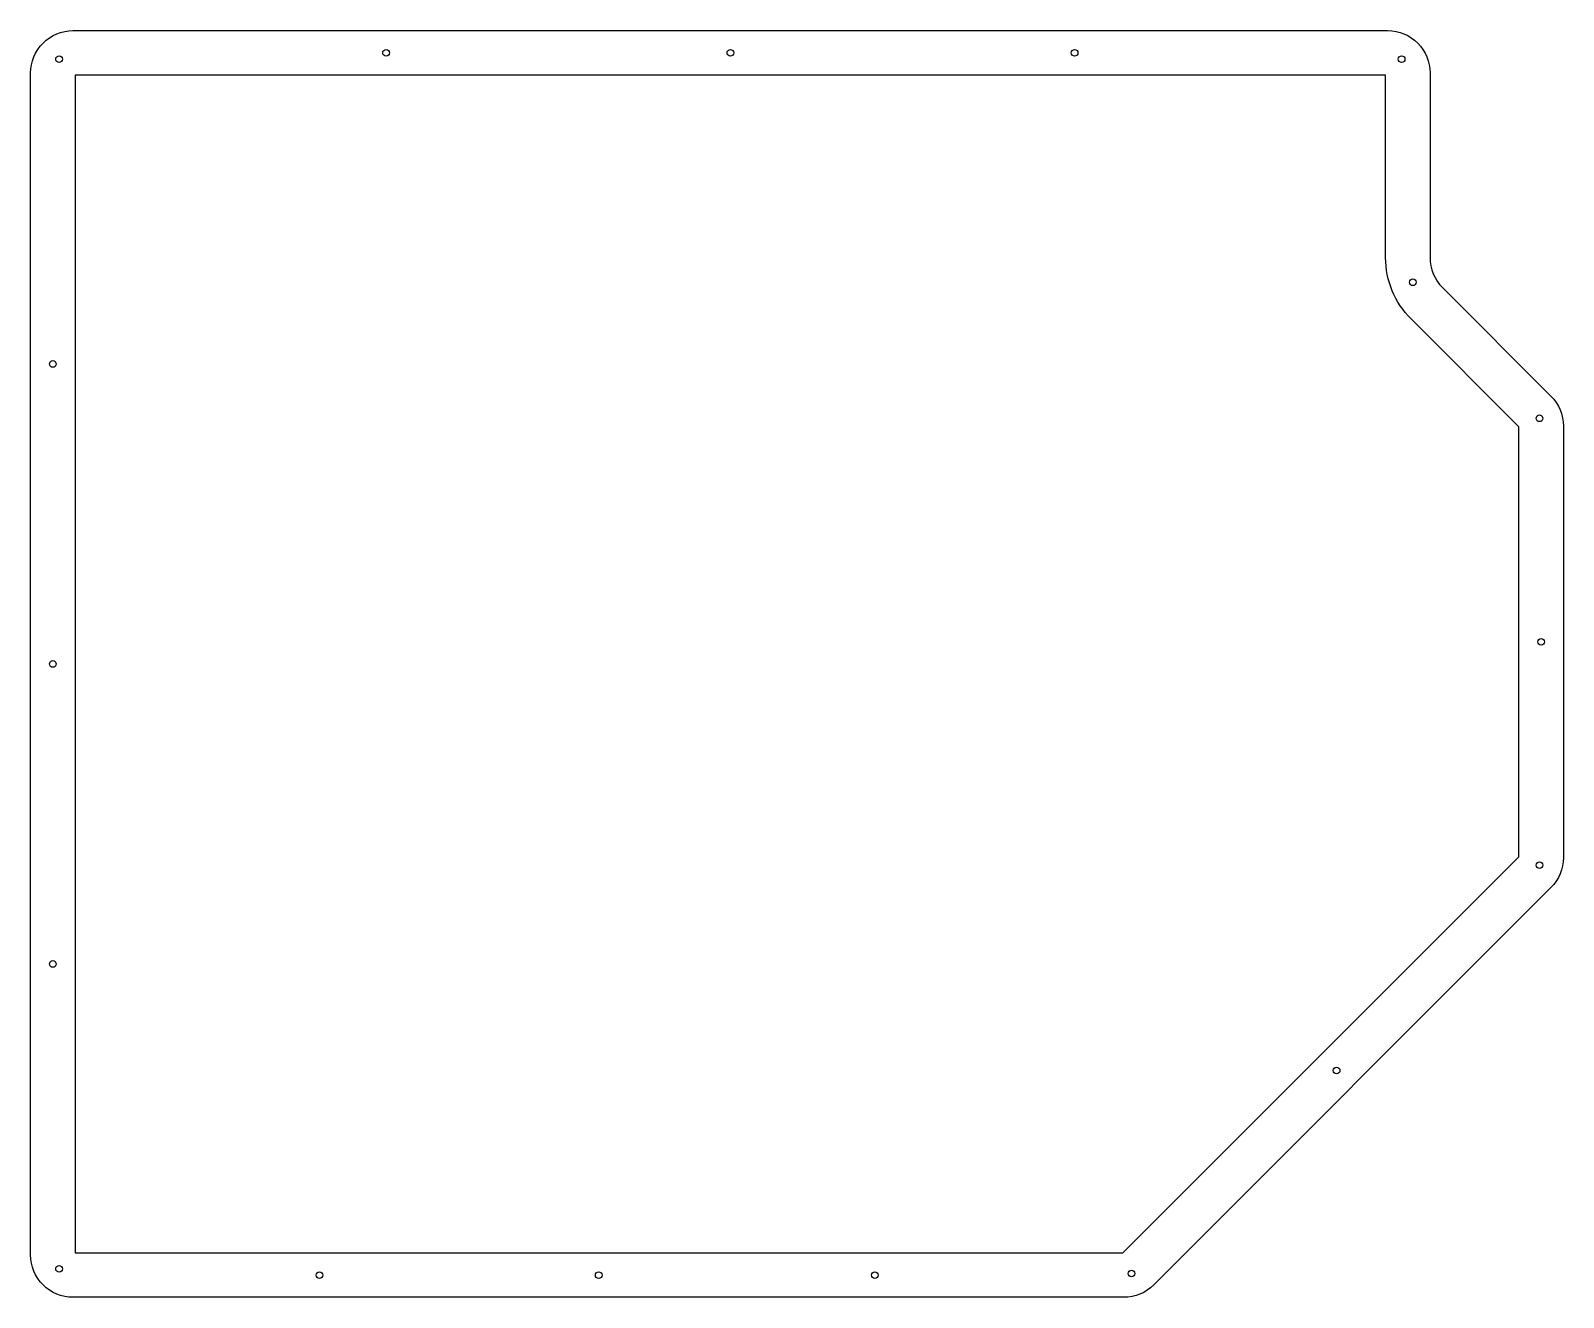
# Model space of a CAD drawing. Header units: millimetres. Extents: x -450 to 240, y 1090 to 1660.
import ezdxf

# ---------------------------------------------------------------- set-up
doc = ezdxf.new("R2010")
doc.units = ezdxf.units.MM
doc.layers.get('0').update_dxf_attribs({"linetype": 'CONTINUOUS'})

msp = doc.modelspace()

# ---------------------------------------------------------------- linework, layer by layer
for points in [[(180.11, 1640.83), (180.11, 1557.77, 0.198912), (185.69, 1544.3), (234.53, 1495.46, -0.198912), (240.11, 1481.99), (240.11, 1287.77, -0.198912), (234.53, 1274.3), (55.69, 1095.46, -0.198912), (42.22, 1089.88), (-430.84, 1089.88, -0.414214), (-449.89, 1108.93), (-449.89, 1640.83, -0.414214), (-430.84, 1659.88), (161.06, 1659.88, -0.414214)], [(160.11, 1557.77), (160.11, 1639.88), (-429.89, 1639.88), (-429.89, 1109.88), (41.83, 1109.88), (220.11, 1288.16), (220.11, 1481.59), (171.55, 1530.16, -0.198912)]]:
    msp.add_lwpolyline(points, format="xyb", close=True)
for centre in [(-289.89, 1649.88), (-134.89, 1649.88), (20.11, 1649.88), (-437.1, 1647.09), (167.32, 1647.09), (172.32, 1546.65), (-439.89, 1509.88), (229.39, 1485.43), (230.11, 1384.88), (-439.89, 1374.88), (229.39, 1284.32), (-439.89, 1239.88), (138.04, 1191.95), (-437.1, 1102.67), (-319.89, 1099.88), (-194.17, 1099.88), (-69.89, 1099.88), (45.67, 1100.6)]:
    msp.add_circle(centre, 1.5)

doc.saveas('drawing.dxf')
